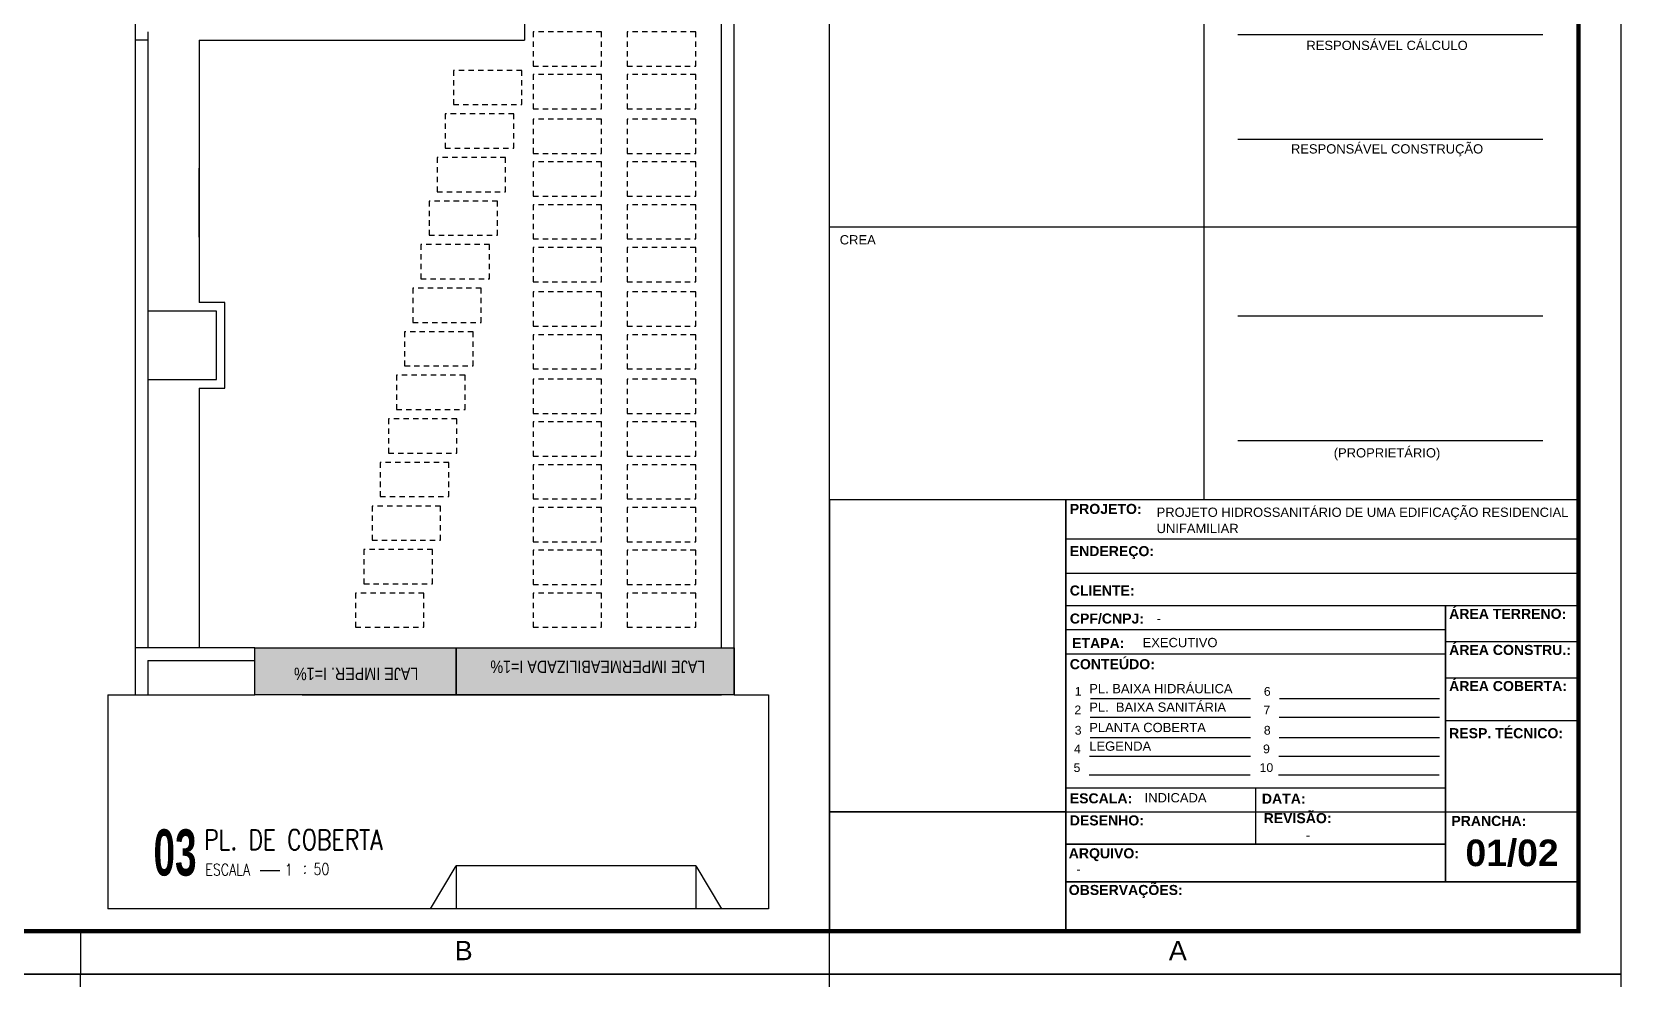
# Model space of a CAD drawing. Header units: millimetres. Extents: x 3923 to 4007, y 744 to 863.
# Drawn here: x 3969.99 to 4007.13, y 803.27 to 825.41 of the extents above; entities that cross this region are included whole.
import ezdxf
from ezdxf.enums import TextEntityAlignment as Align

# ---------------------------------------------------------------- set-up
doc = ezdxf.new("R2010")
doc.units = ezdxf.units.MM
doc.linetypes.add('CONTINUO', pattern=[0])
doc.linetypes.add('HIDDEN2', pattern=[0.1875, 0.125, -0.0625])
for name, color, linetype in [('-HIDRO', 8, 'Continuous'), ('E-txt-g', 3, 'Continuous'), ("LINHA - PROJETU'S", 1, 'Continuous'), ('P2', 1, 'Continuous'), ("PRANCHA - PROJETU'S", 7, 'Continuous')]:
    doc.layers.add(name, color=color, linetype=linetype)
doc.layers.add('E-Txt-W', color=7, linetype='Continuous', lineweight=20)
doc.styles.add('ARIAL', font='arial.ttf', dxfattribs={"height": 2})
doc.styles.add('F2', font='ARIALN.TTF')
doc.styles.add('HELVET', font='HELVET.SHX')
doc.styles.add('REG140', font='romans.shx', dxfattribs={"width": 0.8, "height": 0.35})
doc.styles.add('REG60', font='romans.shx', dxfattribs={"width": 0.8, "height": 0.15})
doc.styles.add('REG80', font='romans.shx', dxfattribs={"width": 0.8, "height": 0.2})
doc.styles.add('SANSSERIF2', font='sanssb__.ttf', dxfattribs={"width": 0.8})

# ---------------------------------------------------------------- blocks, each defined once
blk = doc.blocks.new('ADFSGASDFG')
at = {"layer": "PRANCHA - PROJETU'S", "color": 1}
for p, q in [((360.678, 107.346), (276.578, 107.346)), ((360.678, 47.946), (360.678, 107.346)), ((276.578, 47.946), (360.678, 47.946))]:
    blk.add_line(p, q, dxfattribs=at)
at = {"layer": "PRANCHA - PROJETU'S", "color": 4, "const_width": 0.1}
blk.add_lwpolyline([(279.078, 106.346), (359.678, 106.346), (359.678, 48.946), (279.078, 48.946)], close=True, dxfattribs=at)
blk = doc.blocks.new('CRBODADOSÇ')
at = {"layer": "PRANCHA - PROJETU'S", "color": 3}
blk.add_line((164.825, 196.917), (165.288, 196.917), dxfattribs=at)
at = {"layer": "PRANCHA - PROJETU'S", "color": 3, "style": 'REG80', "width": 0.8}
for s, p in [('ESCALA', (163.548, 196.799)), ('1', (165.407, 196.799)), (':', (165.829, 196.842))]:
    blk.add_text(s, height=0.27, dxfattribs=at).set_placement(p)
at = {"layer": "PRANCHA - PROJETU'S", "color": 2, "style": 'REG140', "width": 0.8}
for tag, p in [('PROJETO', (163.521, 198.067)), ('DESENHO', (163.516, 197.395))]:
    blk.add_attdef(tag, p, '', height=0.472, dxfattribs=at)
at = {"layer": "PRANCHA - PROJETU'S", "style": 'SANSSERIF2', "width": 0.6}
blk.add_attdef('00', text='', height=1.08, dxfattribs=at).set_placement((162.84, 196.795), align=Align.CENTER)
at = {"layer": "PRANCHA - PROJETU'S", "color": 3, "style": 'REG80', "width": 0.8}
blk.add_attdef('ESCALA', (166.075, 196.813), '', height=0.27, dxfattribs=at)
blk = doc.blocks.new('TXT-AMB75')
at = {"layer": 'E-txt-g', "style": 'REG80', "width": 0.8, "flags": 8}
blk.add_attdef('TXT', text='', height=0.2, dxfattribs=at).set_placement((0.005, 0.296), align=Align.CENTER)
at = {"layer": 'E-Txt-W', "style": 'REG60', "width": 0.8, "flags": 8}
blk.add_attdef('TXT', text='', height=0.15, dxfattribs=at).set_placement((0.005, 0.027), align=Align.CENTER)

msp = doc.modelspace()

# ---------------------------------------------------------------- hatches: boundary and pattern name
at = {"layer": '-HIDRO'}
h = msp.add_hatch(dxfattribs=at)
h.set_pattern_fill('DOTS', color=256, scale=0.06, angle=90, style=0)
h.set_pattern_definition([(90, (5940.80114, -8757.9101), (-0.09525, 0.047625), [0, -0.09525])])
h.paths.add_polyline_path([(3979.903, 811.015), (3979.903, 809.915), (3975.201, 809.915), (3975.201, 811.015)])
h.paths.add_polyline_path([(3979.099, 810.636), (3976.04, 810.636), (3976.04, 810.175), (3979.099, 810.175)], flags=24)
h.paths.add_polyline_path([(3979.903, 809.915), (3979.903, 811.015), (3986.403, 811.015), (3986.403, 809.915)])
h.paths.add_polyline_path([(3985.805, 810.803), (3980.63, 810.803), (3980.63, 810.342), (3985.805, 810.342)], flags=24)

# ---------------------------------------------------------------- linework, layer by layer
at = {"layer": '-HIDRO', "linetype": 'CONTINUO'}
for p, q in [((3972.403, 855.115), (3972.403, 825.215)), ((3972.703, 825.415), (3972.703, 825.215)), ((3972.703, 825.215), (3972.403, 825.215))]:
    msp.add_line(p, q, dxfattribs=at)
at = {"layer": '-HIDRO'}
for p, q in [((3986.103, 811.015), (3986.103, 844.215)), ((3986.403, 809.915), (3986.403, 844.215)), ((3972.403, 825.215), (3972.403, 811.015)), ((3972.703, 825.215), (3972.703, 811.015)), ((3972.403, 811.015), (3972.403, 809.915)), ((3975.201, 811.015), (3972.403, 811.015)), ((3972.703, 810.715), (3972.703, 809.915)), ((3972.703, 810.715), (3975.201, 810.715)), ((3971.77, 809.915), (3972.403, 809.915)), ((3972.403, 809.915), (3972.703, 809.915)), ((3972.703, 809.915), (3975.201, 809.915)), ((3976.307, 809.915), (3986.103, 809.915)), ((3986.403, 809.915), (3987.203, 809.915)), ((3986.403, 809.915), (3987.203, 809.915))]:
    msp.add_line(p, q, dxfattribs=at)
at = {"layer": '-HIDRO', "ltscale": 0.5}
for p, q in [((3981.503, 835.915), (3981.503, 825.215)), ((3973.903, 825.215), (3981.503, 825.215)), ((3973.903, 825.215), (3973.903, 819.083)), ((3973.903, 817.083), (3973.903, 811.015)), ((3971.77, 809.915), (3971.77, 804.915)), ((3987.203, 809.915), (3987.203, 804.915)), ((3979.303, 804.915), (3979.903, 805.915)), ((3985.503, 805.915), (3979.903, 805.915)), ((3979.903, 805.915), (3979.903, 804.915)), ((3985.503, 805.915), (3985.503, 804.915)), ((3985.503, 805.915), (3986.103, 804.915)), ((3987.203, 804.915), (3971.77, 804.915))]:
    msp.add_line(p, q, dxfattribs=at)
at = {"layer": '-HIDRO', "linetype": 'Continuous'}
for p, q in [((3973.903, 822.023, -33.885), (3973.903, 822.223, 2.039)), ((3973.903, 820.815, 2.039), (3973.903, 822.023, 2.039)), ((3973.903, 820.615, -29.457), (3973.903, 820.815, -30.011))]:
    msp.add_line(p, q, dxfattribs=at)
at = {"layer": '-HIDRO', "linetype": 'HIDDEN2'}
for points in [[(3983.303, 825.412), (3981.703, 825.412), (3981.703, 824.612), (3983.303, 824.612)], [(3985.503, 825.412), (3983.903, 825.412), (3983.903, 824.612), (3985.503, 824.612)], [(3981.443, 824.51), (3979.843, 824.51), (3979.843, 823.71), (3981.443, 823.71)], [(3983.303, 824.412), (3981.703, 824.412), (3981.703, 823.612), (3983.303, 823.612)], [(3985.503, 824.412), (3983.903, 824.412), (3983.903, 823.612), (3985.503, 823.612)], [(3981.253, 823.492), (3979.653, 823.492), (3979.653, 822.692), (3981.253, 822.692)], [(3983.303, 823.372), (3981.703, 823.372), (3981.703, 822.572), (3983.303, 822.572)], [(3985.503, 823.372), (3983.903, 823.372), (3983.903, 822.572), (3985.503, 822.572)], [(3981.063, 822.474), (3979.463, 822.474), (3979.463, 821.674), (3981.063, 821.674)], [(3983.303, 822.372), (3981.703, 822.372), (3981.703, 821.572), (3983.303, 821.572)], [(3985.503, 822.372), (3983.903, 822.372), (3983.903, 821.572), (3985.503, 821.572)], [(3980.873, 821.456), (3979.273, 821.456), (3979.273, 820.656), (3980.873, 820.656)], [(3983.303, 821.372), (3981.703, 821.372), (3981.703, 820.572), (3983.303, 820.572)], [(3985.503, 821.372), (3983.903, 821.372), (3983.903, 820.572), (3985.503, 820.572)], [(3980.683, 820.438), (3979.083, 820.438), (3979.083, 819.638), (3980.683, 819.638)], [(3983.303, 820.372), (3981.703, 820.372), (3981.703, 819.572), (3983.303, 819.572)], [(3985.503, 820.372), (3983.903, 820.372), (3983.903, 819.572), (3985.503, 819.572)], [(3980.493, 819.419), (3978.893, 819.419), (3978.893, 818.619), (3980.493, 818.619)], [(3983.303, 819.332), (3981.703, 819.332), (3981.703, 818.532), (3983.303, 818.532)], [(3985.503, 819.332), (3983.903, 819.332), (3983.903, 818.532), (3985.503, 818.532)], [(3980.303, 818.401), (3978.703, 818.401), (3978.703, 817.601), (3980.303, 817.601)], [(3983.303, 818.332), (3981.703, 818.332), (3981.703, 817.532), (3983.303, 817.532)], [(3985.503, 818.332), (3983.903, 818.332), (3983.903, 817.532), (3985.503, 817.532)], [(3980.113, 817.383), (3978.513, 817.383), (3978.513, 816.583), (3980.113, 816.583)], [(3983.303, 817.292), (3981.703, 817.292), (3981.703, 816.492), (3983.303, 816.492)], [(3985.503, 817.292), (3983.903, 817.292), (3983.903, 816.492), (3985.503, 816.492)], [(3979.923, 816.365), (3978.323, 816.365), (3978.323, 815.565), (3979.923, 815.565)], [(3983.303, 816.292), (3981.703, 816.292), (3981.703, 815.492), (3983.303, 815.492)], [(3985.503, 816.292), (3983.903, 816.292), (3983.903, 815.492), (3985.503, 815.492)], [(3979.733, 815.347), (3978.133, 815.347), (3978.133, 814.547), (3979.733, 814.547)], [(3983.303, 815.292), (3981.703, 815.292), (3981.703, 814.492), (3983.303, 814.492)], [(3985.503, 815.292), (3983.903, 815.292), (3983.903, 814.492), (3985.503, 814.492)], [(3979.543, 814.328), (3977.943, 814.328), (3977.943, 813.528), (3979.543, 813.528)], [(3983.303, 814.292), (3981.703, 814.292), (3981.703, 813.492), (3983.303, 813.492)], [(3985.503, 814.292), (3983.903, 814.292), (3983.903, 813.492), (3985.503, 813.492)], [(3979.353, 813.31), (3977.753, 813.31), (3977.753, 812.51), (3979.353, 812.51)], [(3983.303, 813.292), (3981.703, 813.292), (3981.703, 812.492), (3983.303, 812.492)], [(3985.503, 813.292), (3983.903, 813.292), (3983.903, 812.492), (3985.503, 812.492)], [(3979.153, 812.292), (3977.553, 812.292), (3977.553, 811.492), (3979.153, 811.492)], [(3983.303, 812.292), (3981.703, 812.292), (3981.703, 811.492), (3983.303, 811.492)], [(3985.503, 812.292), (3983.903, 812.292), (3983.903, 811.492), (3985.503, 811.492)]]:
    msp.add_lwpolyline(points, close=True, dxfattribs=at)
at = {"layer": '-HIDRO', "ltscale": 0.5}
msp.add_lwpolyline([(3973.903, 817.083), (3974.503, 817.083), (3974.503, 819.083), (3973.903, 819.083)], dxfattribs=at)
msp.add_lwpolyline([(3972.703, 818.883), (3972.703, 817.283), (3974.303, 817.283), (3974.303, 818.883)], close=True, dxfattribs=at)
at = {"layer": '-HIDRO'}
for points in [[(3979.903, 811.015), (3979.903, 809.915), (3975.201, 809.915), (3975.201, 811.015)], [(3979.903, 809.915), (3979.903, 811.015), (3986.403, 811.015), (3986.403, 809.915)]]:
    msp.add_lwpolyline(points, close=True, dxfattribs=at)
at = {"color": 4}
msp.add_line((4006.129, 814.27), (4006.129, 834.004), dxfattribs=at)
at = {"layer": 'E-txt-g'}
for p, q in [((4005.296, 825.341), (3998.17, 825.341)), ((4005.296, 822.892), (3998.17, 822.892)), ((4005.296, 818.763), (3998.17, 818.763)), ((4005.296, 815.848), (3998.17, 815.848))]:
    msp.add_line(p, q, dxfattribs=at)
at = {"layer": "LINHA - PROJETU'S", "color": 1}
msp.add_line((3988.629, 814.551), (3988.629, 827.504), dxfattribs=at)
at = {"layer": "LINHA - PROJETU'S", "color": 1, "const_width": 0.03}
for points in [[(3988.629, 814.474), (3988.629, 834.128), (4006.176, 834.128)], [(3997.379, 814.474), (3997.379, 834.128)], [(4006.129, 820.848), (3988.629, 820.848)], [(4006.129, 814.474), (3988.629, 814.474), (3988.629, 803.386)], [(3994.154, 804.386), (3994.154, 814.474)], [(3994.154, 813.555), (4006.129, 813.555)], [(3994.154, 813.555), (4006.129, 813.555)], [(3994.154, 812.751), (4006.129, 812.751)], [(3994.154, 812.751), (4006.129, 812.751)], [(3994.154, 811.998), (4006.129, 811.998)], [(3994.154, 811.998), (4006.129, 811.998)], [(3994.154, 811.998), (4006.129, 811.998)], [(4003.027, 811.998), (4003.027, 805.556)], [(4003.027, 811.434), (3994.154, 811.434)], [(3994.154, 811.434), (4003.027, 811.434)], [(4006.129, 811.156), (4003.027, 811.156)], [(3994.154, 810.87), (4003.027, 810.87)], [(4003.027, 810.311), (4006.129, 810.311)], [(4006.129, 809.311), (4003.027, 809.311)], [(4003.027, 807.733), (3994.154, 807.733)], [(3998.59, 807.733), (3998.59, 806.425)], [(3988.629, 807.178), (4006.129, 807.178)], [(4003.027, 806.425), (3998.59, 806.425), (3998.59, 807.178)], [(4003.027, 807.178), (4003.027, 806.425)], [(3998.59, 806.425), (3994.154, 806.425)], [(4006.129, 805.545), (3994.154, 805.545)], [(3988.629, 803.386), (3988.629, 802.386)]]:
    msp.add_lwpolyline(points, dxfattribs=at)
at = {"layer": "LINHA - PROJETU'S", "color": 1}
for points in [[(3994.154, 814.474), (3994.154, 804.386)], [(4003.027, 807.178), (4003.027, 805.556)]]:
    msp.add_lwpolyline(points, dxfattribs=at)
at = {"layer": 'P2'}
msp.add_line((4006.129, 814.474), (3988.629, 814.474), dxfattribs=at)
at = {"layer": "PRANCHA - PROJETU'S", "color": 1}
for p, q in [((3988.629, 814.474), (3988.629, 804.386)), ((3998.59, 807.178), (3998.59, 807.604)), ((3994.154, 807.178), (3988.629, 807.178)), ((3994.154, 805.545), (4006.129, 805.545)), ((3971.129, 804.386), (3971.129, 803.386)), ((3971.129, 802.386), (3971.129, 803.386))]:
    msp.add_line(p, q, dxfattribs=at)
at = {"layer": "PRANCHA - PROJETU'S"}
for p, q in [((4006.129, 814.474), (4006.129, 804.386)), ((3988.629, 804.386), (4006.129, 804.386)), ((3988.629, 804.386), (4006.129, 804.386)), ((3988.629, 804.386), (4006.129, 804.386)), ((3990.401, 804.386), (4006.129, 804.386)), ((3994.966, 804.386), (4005.804, 804.386)), ((3994.966, 804.386), (4006.129, 804.386))]:
    msp.add_line(p, q, dxfattribs=at)
at = {"layer": "PRANCHA - PROJETU'S", "color": 6}
for p, q in [((3994.727, 809.825), (3998.465, 809.825)), ((3999.146, 809.825), (4002.507, 809.825)), ((3999.146, 809.825), (4002.884, 809.825)), ((3994.718, 809.391), (3998.465, 809.391)), ((3999.137, 809.391), (4002.884, 809.391)), ((3994.718, 808.916), (3998.465, 808.916)), ((3999.137, 808.916), (4002.884, 808.916)), ((3994.709, 808.48), (3998.465, 808.48)), ((3994.709, 808.48), (3998.465, 808.48)), ((3999.128, 808.48), (4002.884, 808.48)), ((3999.128, 808.48), (4002.884, 808.48)), ((3994.7, 808.043), (3998.456, 808.043)), ((3994.7, 808.043), (3998.456, 808.043)), ((3999.119, 808.043), (4002.875, 808.043)), ((3999.119, 808.043), (4002.875, 808.043))]:
    msp.add_line(p, q, dxfattribs=at)
at = {"layer": "PRANCHA - PROJETU'S", "color": 1}
for points in [[(4006.129, 814.474), (3988.629, 814.474), (3988.629, 804.386)], [(3994.154, 806.83), (3994.154, 814.474)], [(4003.027, 805.556), (4003.027, 811.998)], [(4003.027, 810.311), (4006.129, 810.311)], [(4003.027, 809.311), (4006.129, 809.311)], [(4006.129, 807.604), (4006.169, 807.604)], [(3994.154, 807.178), (4006.129, 807.178)], [(3998.59, 806.425), (3998.59, 807.178)], [(3994.154, 804.386), (3994.154, 806.83)], [(4003.027, 806.83), (4003.027, 806.832)], [(3994.154, 806.425), (4003.027, 806.425)]]:
    msp.add_lwpolyline(points, dxfattribs=at)

# ---------------------------------------------------------------- block references
at = {"layer": '-HIDRO'}
ref = msp.add_blockref('TXT-AMB75', (3977.578, 810.981), dxfattribs=dict(at, xscale=1.458, yscale=1.458, zscale=1.458, rotation=180))
ref.add_attrib('TXT', 'LAJE IMPER. I=1%', dxfattribs={"layer": 'E-txt-g', "color": 2, "height": 0.2916, "rotation": 180, "style": 'F2'}).set_placement((3977.57, 810.549), align=Align.CENTER)
ref = msp.add_blockref('TXT-AMB75', (3983.225, 811.147), dxfattribs=dict(at, xscale=1.458, yscale=1.458, zscale=1.458, rotation=180))
ref.add_attrib('TXT', 'LAJE IMPERMEABILIZADA I=1%', dxfattribs={"layer": 'E-txt-g', "color": 2, "height": 0.2916, "rotation": 180, "style": 'F2'}).set_placement((3983.217, 810.715), align=Align.CENTER)
at = {"layer": "PRANCHA - PROJETU'S", "color": 1}
for p in [(3646.451, 755.44), (3646.451, 696.04)]:
    msp.add_blockref('ADFSGASDFG', p, dxfattribs=at)
at = {"layer": "PRANCHA - PROJETU'S"}
msp.add_blockref('CRBODADOSÇ', (3810.498, 608.894), dxfattribs=at).add_auto_attribs({'ESCALA': '50', 'DESENHO': 'PL. DE COBERTA', '00': '03'})

# ---------------------------------------------------------------- texts
at = {"layer": "PRANCHA - PROJETU'S", "color": 2, "style": 'ARIAL'}
for s, height, p in [('RESPONSÁVEL CÁLCULO', 0.21676, (4001.658, 825.122)), ('RESPONSÁVEL CONSTRUÇÃO', 0.21676, (4001.658, 822.673)), ('CREA', 0.2168, (3989.29, 820.551)), ('(PROPRIETÁRIO)', 0.21676, (4001.657, 815.567))]:
    msp.add_text(s, height=height, dxfattribs=at).set_placement(p, align=Align.MIDDLE)
for s, height, p in [('PROJETO HIDROSSANITÁRIO DE UMA EDIFICAÇÃO RESIDENCIAL', 0.21676, (3996.273, 814.074)), ('UNIFAMILIAR', 0.21676, (3996.273, 813.695)), ('-', 0.217, (3996.276, 811.593)), ('EXECUTIVO', 0.2168, (3995.946, 811.028)), ('PL. BAIXA HIDRÁULICA', 0.21676, (3994.699, 809.951)), ('PL.  BAIXA SANITÁRIA', 0.21676, (3994.699, 809.517)), ('PLANTA COBERTA', 0.21676, (3994.699, 809.042)), ('LEGENDA', 0.2168, (3994.699, 808.606)), ('INDICADA', 0.2168, (3995.993, 807.4)), ('-', 0.217, (3999.76, 806.527)), ('-', 0.217, (3994.398, 805.732))]:
    msp.add_text(s, height=height, dxfattribs=at).set_placement(p)
at = {"layer": "PRANCHA - PROJETU'S", "style": 'ARIAL'}
for s, height, p in [('1', 0.205, (3994.36, 809.892)), ('6', 0.205, (3998.779, 809.892)), ('2', 0.205, (3994.351, 809.458)), ('7', 0.205, (3998.77, 809.458)), ('3', 0.205, (3994.36, 808.983)), ('8', 0.205, (3998.779, 808.983)), ('4', 0.205, (3994.342, 808.547)), ('9', 0.205, (3998.761, 808.547)), ('5', 0.205, (3994.333, 808.11)), ('10', 0.2047, (3998.68, 808.11))]:
    msp.add_text(s, height=height, dxfattribs=at).set_placement(p)
at = {"layer": "PRANCHA - PROJETU'S", "color": 50, "linetype": 'Continuous', "style": 'ARIAL'}
for s, p in [('B', (3980.082, 803.936)), ('A', (3996.769, 803.936))]:
    msp.add_text(s, height=0.45, dxfattribs=at).set_placement(p, align=Align.MIDDLE)
at = {"layer": "PRANCHA - PROJETU'S", "color": 3, "char_height": 0.23508, "width": 8.80966, "attachment_point": 1, "style": 'HELVET'}
for s, insert in [('{\\fArial|b1|i0|c0|p34;PROJETO:}', (3994.244, 814.377)), ('{\\fArial|b1|i0|c0|p34;ENDEREÇO:}', (3994.244, 813.391)), ('{\\fArial|b1|i0|c0|p34;CLIENTE:}', (3994.244, 812.47)), ('{\\fArial|b1|i0|c0|p34;ÁREA TERRENO:}', (4003.108, 811.924)), ('{\\fArial|b1|i0|c0|p34;CPF/CNPJ:}', (3994.246, 811.815)), ('{\\fArial|b1|i0|c0|p34;ETAPA:}', (3994.299, 811.24)), ('{\\fArial|b1|i0|c0|p34;ÁREA CONSTRU.:}', (4003.108, 811.081)), ('{\\fArial|b1|i0|c0|p34;CONTEÚDO:}', (3994.244, 810.748)), ('{\\fArial|b1|i0|c0|p34;ÁREA COBERTA:}', (4003.108, 810.237)), ('{\\fArial|b1|i0|c0|p34;RESP. TÉCNICO:}', (4003.108, 809.135)), ('{\\fArial|b1|i0|c0|p34;ESCALA:}', (3994.244, 807.612)), ('{\\fArial|b1|i0|c0|p34;DATA:}', (3998.733, 807.604)), ('{\\fArial|b1|i0|c0|p34;DESENHO:}', (3994.244, 807.096)), ('{\\fArial|b1|i0|c0|p34;REVISÃO:}', (3998.773, 807.149)), ('{\\fArial|b1|i0|c0|p34;PRANCHA:}', (4003.16, 807.084)), ('{\\fArial|b1|i0|c0|p34;ARQUIVO:}', (3994.22, 806.327)), ('{\\fArial|b1|i0|c0|p34;OBSERVAÇÕES:}', (3994.22, 805.47))]:
    msp.add_mtext(s, dxfattribs=dict(at, insert=insert))
at = {"layer": "PRANCHA - PROJETU'S", "color": 2, "insert": (4003.491, 806.531), "char_height": 0.62207, "width": 23.31203, "attachment_point": 1, "style": 'HELVET'}
msp.add_mtext('{\\fArial|b1|i0|c0|p34;01/02}', dxfattribs=at)

doc.saveas('drawing.dxf')
